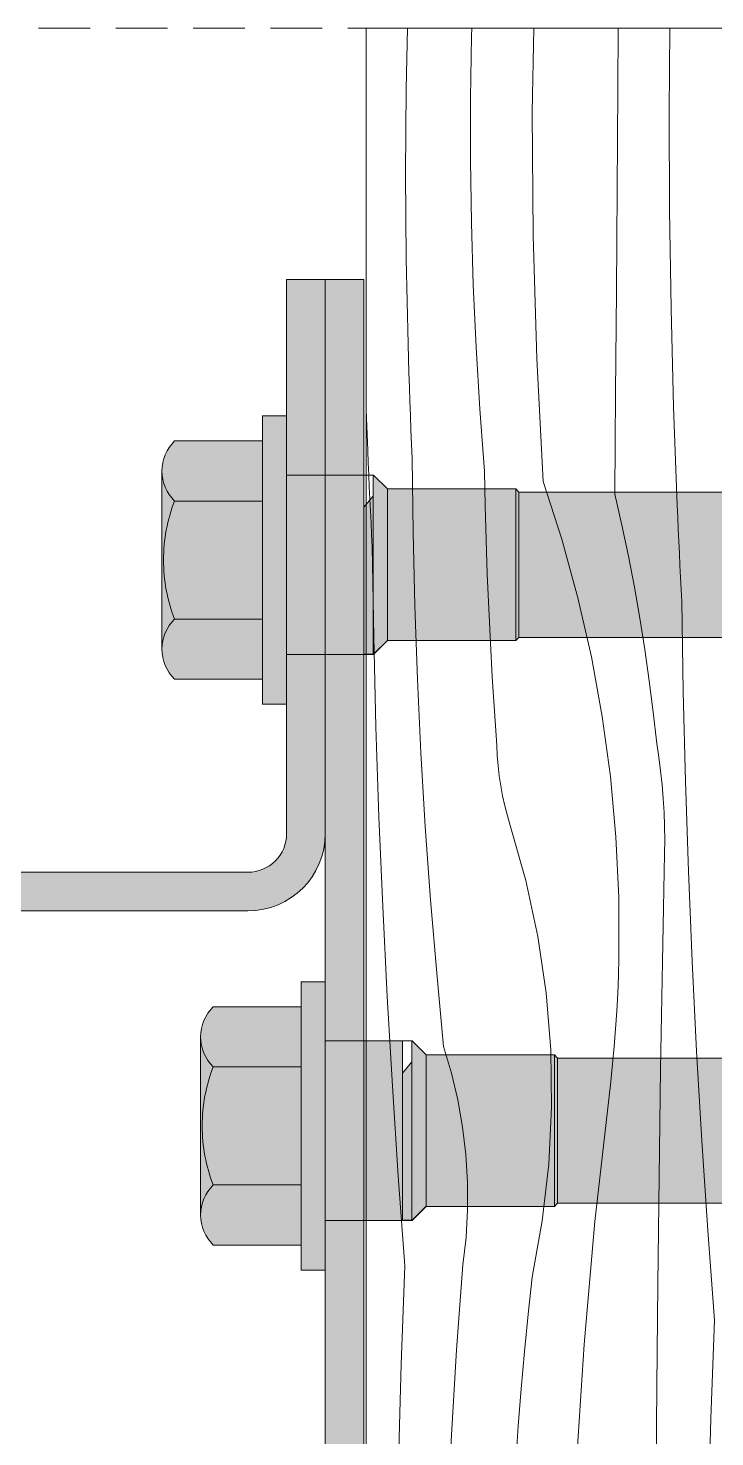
# Model space of a CAD drawing. Header units: millimetres. Extents: x -7826 to 55813, y 465 to 25965.
# Drawn here: x 52097 to 52364, y 15322 to 15869 of the extents above; entities that cross this region are included whole.
import ezdxf

# ---------------------------------------------------------------- set-up
doc = ezdxf.new("R2010")
doc.units = ezdxf.units.MM
doc.linetypes.add('Hidden Line', pattern=[30.00000000000001, 20, -10.00000000000001])
for name, color, linetype, lineweight in [('2D - Ogolne2', 251, 'Continuous', 15), ('2D Drafting - General102', 254, 'Continuous', 13), ('2D Drafting - General121', 255, 'Continuous', 0), ('2D Drafting - General2', 251, 'Continuous', 15), ('2D Drafting - General81', 251, 'Continuous', 20)]:
    doc.layers.add(name, color=color, linetype=linetype, lineweight=lineweight)

# ---------------------------------------------------------------- blocks, each defined once
blk = doc.blocks.new('*X32')
at = {"layer": '2D Drafting - General81', "linetype": 'Continuous'}
for p, q in [((-46700.47586067067, 65945.03931076951), (-46700.00283544265, 65968.52347304605)), ((-46675.53096182483, 65941.31745848083), (-46675.16479927089, 65965.4629666989)), ((-46675.16479927089, 65965.4629666989), (-46675.07235612181, 65968.52347304605)), ((-46651.54661076556, 65935.9160181723), (-46650.97901952198, 65968.52347304605)), ((-46618.37035878584, 65945.02672017014), (-46618.1843595779, 65968.52347304605)), ((-46598.43577367534, 65935.97797246945), (-46598.23744375732, 65968.52347304605)), ((-46700.69135986078, 65911.99382708863), (-46700.47586067067, 65945.03931076951)), ((-46618.66785801748, 65905.68253633784), (-46618.37035878584, 65945.02672017014)), ((-46675.53413339126, 65917.16917423398), (-46675.53096182483, 65941.31745848083)), ((-46651.25145494366, 65888.09887676427), (-46651.54661076556, 65935.9160181723)), ((-46598.264985414, 65897.82137145769), (-46598.43577367534, 65935.97797246945)), ((-46675.17431325351, 65893.02357066741), (-46675.53413339126, 65917.16917423398)), ((-46700.45682679935, 65878.94847301507), (-46700.69135986078, 65911.99382708863)), ((-46618.95141056006, 65866.33824952033), (-46618.66785801748, 65905.68253633784)), ((-46597.69090640316, 65859.66870703312), (-46598.264985414, 65897.82137145769)), ((-46674.45158271898, 65868.88610388442), (-46675.17431325351, 65893.02357066741)), ((-46649.8290744646, 65840.30198394512), (-46651.25145494366, 65888.09887676427)), ((-46699.77230498234, 65845.90937706064), (-46700.45682679935, 65878.94847301507)), ((-46673.3661051007, 65844.76222814967), (-46674.45158271898, 65868.88610388442)), ((-46619.22101637792, 65826.9938646614), (-46618.95141056006, 65866.33824952033)), ((-46596.71360077876, 65821.52424160077), (-46597.69090640316, 65859.66870703312)), ((-46699.61314523016, 65840.35923502051), (-46699.77230498235, 65845.90937706064)), ((-46671.91812568052, 65820.65739465671), (-46673.3661051007, 65844.76222814967)), ((-46699.44128637271, 65834.80947168996), (-46699.61314523016, 65840.35923502051)), ((-46647.28025999442, 65792.55190882276), (-46649.8290744646, 65840.30198394512)), ((-46699.2567293098, 65829.26011612534), (-46699.44128637271, 65834.80947168996)), ((-46699.05947500768, 65823.7111973809), (-46699.2567293098, 65829.26011612534)), ((-46698.84952449911, 65818.1627445086), (-46699.05947500768, 65823.7111973809)), ((-46619.4766754372, 65787.64938670491), (-46619.22101637792, 65826.9938646614)), ((-46715.40093897238, 65804.56342247076), (-46715.97665572023, 65820.46668764876)), ((-46698.62687888332, 65812.61478655797), (-46698.84952449911, 65818.1627445086)), ((-46670.10797165366, 65796.57705029612), (-46671.91812568052, 65820.65739465671)), ((-46595.33317772514, 65783.3922366496), (-46596.71360077876, 65821.52424160077)), ((-46698.39153932597, 65807.06735257596), (-46698.62687888332, 65812.61478655797)), ((-46698.14350705921, 65801.52047160672), (-46698.39153932597, 65807.06735257596)), ((-46715.2039390178, 65799.88888577431), (-46715.40093897238, 65804.56342247076)), ((-46697.80164203754, 65772.94252651934), (-46698.14350705921, 65801.52047160674)), ((-46715.00088089394, 65795.21460832139), (-46715.2039390178, 65799.88888577431)), ((-46714.79176494187, 65790.54059796332), (-46715.00088089394, 65795.21460832139)), ((-46669.84126898566, 65783.25983725594), (-46670.10797165365, 65796.57705029612)), ((-46714.57659151284, 65785.86686255105), (-46714.79176494187, 65790.54059796332)), ((-46647.28025999442, 65792.55190882277), (-46640.05616935596, 65770.1692513103)), ((-46714.35536096829, 65781.19340993496), (-46714.57659151284, 65785.86686255105)), ((-46619.4766754372, 65787.64938670491), (-46616.76586181197, 65775.6824432761)), ((-46714.1280736798, 65776.52024796503), (-46714.35536096829, 65781.19340993496)), ((-46669.48037938571, 65769.94484374608), (-46669.84126898566, 65783.25983725594)), ((-46595.13617777055, 65778.71769995315), (-46595.33317772513, 65783.3922366496)), ((-46594.93311964669, 65774.04342250022), (-46595.13617777055, 65778.71769995315)), ((-46713.89473002916, 65771.84738449076), (-46714.1280736798, 65776.52024796503)), ((-46697.12137300045, 65744.3706338423), (-46697.80164203754, 65772.94252651934)), ((-46616.76586181197, 65775.6824432761), (-46614.25075934983, 65763.67284273553)), ((-46594.72400369462, 65769.36941214217), (-46594.93311964669, 65774.04342250022)), ((-46713.65533040831, 65767.17482736106), (-46713.89473002916, 65771.84738449076)), ((-46669.0253209087, 65756.63273590196), (-46669.48037938571, 65769.94484374608)), ((-46640.05616935596, 65770.1692513103), (-46633.83021516968, 65747.48867950661)), ((-46594.50883026559, 65764.69567672988), (-46594.72400369462, 65769.36941214217)), ((-46713.07146399402, 65732.26791170861), (-46713.65533040831, 65767.17482736106)), ((-46614.25075934983, 65763.67284273553), (-46611.93203831303, 65751.62378558186)), ((-46594.28759972104, 65760.0222241138), (-46594.50883026559, 65764.69567672988)), ((-46668.47611632077, 65743.32417971463), (-46669.0253209087, 65756.63273590196)), ((-46594.06031243255, 65755.34906214388), (-46594.28759972104, 65760.0222241138)), ((-46611.93203831303, 65751.62378558186), (-46609.81031662918, 65739.53848282869)), ((-46593.82696878191, 65750.6761986696), (-46594.06031243255, 65755.34906214388)), ((-46633.83021516968, 65747.48867950661), (-46628.6146094724, 65724.5546807257)), ((-46593.58756916106, 65746.0036415399), (-46593.82696878191, 65750.6761986696)), ((-46593.00370274676, 65711.09672588746), (-46593.58756916105, 65746.00364153991)), ((-46696.10279535189, 65715.80880062583), (-46697.12137300045, 65744.3706338423)), ((-46667.83279309806, 65730.01984099743), (-46668.47611632077, 65743.32417971463)), ((-46609.81031662918, 65739.53848282869), (-46607.88615972651, 65727.42015514898)), ((-46712.20021089178, 65697.36698652904), (-46713.07146399402, 65732.26791170861)), ((-46667.09538342535, 65716.72038535272), (-46667.83279309806, 65730.01984099743)), ((-46628.6146094724, 65724.5546807257), (-46624.41958253041, 65701.4122393716)), ((-46607.88615972651, 65727.42015514898), (-46606.16008038324, 65715.27203201658)), ((-46694.74605194178, 65687.2610325094), (-46696.10279535189, 65715.80880062583)), ((-46666.26392419449, 65703.42647813859), (-46667.09538342535, 65716.72038535272)), ((-46606.16008038324, 65715.27203201658), (-46604.63253859091, 65703.09735084572)), ((-46592.13244964452, 65676.19580070791), (-46593.00370274676, 65711.09672588746)), ((-46665.33845700254, 65690.13878443548), (-46666.26392419449, 65703.42647813859)), ((-46604.63253859091, 65703.09735084572), (-46603.3039414318, 65690.89935612824)), ((-46711.04163016545, 65662.47441782083), (-46712.20021089178, 65697.36698652904)), ((-46624.41958253041, 65701.4122393716), (-46621.25336277298, 65678.10674870266)), ((-46693.05133304587, 65658.73133315987), (-46694.74605194178, 65687.2610325094)), ((-46665.1613959996, 65686.19386059724), (-46665.33845700254, 65690.13878443548)), ((-46664.84598193574, 65682.25758206841), (-46665.1613959996, 65686.19386059724)), ((-46602.47986609433, 65685.58247541956), (-46603.30394143179, 65690.89935612824)), ((-46601.78062602357, 65680.24774169092), (-46602.47986609433, 65685.58247541956)), ((-46664.39260349782, 65678.33479955084), (-46664.84598193574, 65682.25758206841)), ((-46601.20660534254, 65674.89808554405), (-46601.78062602357, 65680.24774169092)), ((-46663.80181938704, 65674.43034711514), (-46664.39260349782, 65678.33479955084)), ((-46621.25336277298, 65678.10674870266), (-46619.12216065255, 65654.68392179397)), ((-46600.75811938583, 65669.53644577821), (-46601.20660534254, 65674.89808554405)), ((-46590.9738689182, 65641.30323199969), (-46592.13244964452, 65676.19580070791)), ((-46663.07435763054, 65670.54903624367), (-46663.80181938704, 65674.43034711514)), ((-46662.21111468422, 65666.69564990126), (-46663.07435763054, 65670.54903624367)), ((-46600.4354145263, 65664.16576777579), (-46600.75811938583, 65669.53644577821)), ((-46661.21315432801, 65662.87493664121), (-46662.21111468422, 65666.69564990126)), ((-46600.23866803978, 65658.78900188427), (-46600.4354145263, 65664.16576777579)), ((-46709.59580035738, 65627.59257101589), (-46711.04163016545, 65662.47441782083)), ((-46691.01887633915, 65630.22370371009), (-46693.05133304587, 65658.73133315987)), ((-46660.08170635501, 65659.09160475348), (-46661.21315432801, 65662.87493664121)), ((-46654.04553428182, 65637.74943507709), (-46660.08170635501, 65659.09160475348)), ((-46600.16798800774, 65653.4091017955), (-46600.23866803978, 65658.78900188427)), ((-46619.12216065255, 65654.68392179397), (-46618.03015646311, 65631.18970187241)), ((-46600.22341325775, 65648.02902292306), (-46600.16798800774, 65653.4091017955)), ((-46600.66670128233, 65627.13895911738), (-46600.22341325775, 65648.02902292306)), ((-46649.40918844534, 65616.0600856844), (-46654.04553428182, 65637.74943507709)), ((-46589.52803911012, 65606.42138519476), (-46590.9738689182, 65641.30323199969)), ((-46618.03015646311, 65631.18970187241), (-46617.97949214064, 65607.67017220028)), ((-46707.86281948303, 65592.72381081933), (-46709.59580035738, 65627.59257101589)), ((-46688.64896686243, 65601.7421421977), (-46691.01887633915, 65630.22370371009)), ((-46601.07639642806, 65606.24820949067), (-46600.66670128233, 65627.13895911738)), ((-46646.19227314756, 65594.11526771386), (-46649.40918844534, 65616.0600856844)), ((-46618.16129442876, 65600.80131418126), (-46617.97949214064, 65607.67017220028)), ((-46601.45249763553, 65585.35682806291), (-46601.07639642806, 65606.24820949067)), ((-46587.79505823577, 65571.55262499818), (-46589.52803911012, 65606.42138519476)), ((-46685.94193698247, 65573.29064300453), (-46688.64896686243, 65601.7421421977)), ((-46618.43195524929, 65593.93538341566), (-46618.16129442876, 65600.80131418126)), ((-46705.84280502441, 65557.87050104902), (-46707.86281948303, 65592.72381081933)), ((-46644.40839077729, 65572.00777252598), (-46646.19227314756, 65594.11526771386)), ((-46618.79142928939, 65587.07352936798), (-46618.43195524929, 65593.93538341566)), ((-46619.23965636745, 65580.21690082006), (-46618.79142928939, 65587.07352936798)), ((-46601.79500393222, 65564.46486885572), (-46601.45249763553, 65585.35682806291)), ((-46619.77656144324, 65573.36664567904), (-46619.23965636745, 65580.21690082006)), ((-46682.90399680826, 65563.00447190259), (-46685.94193698247, 65573.29064300453)), ((-46644.065084294, 65549.8310793448), (-46644.40839077729, 65572.00777252598)), ((-46620.40205463042, 65566.52391078499), (-46619.77656144324, 65573.36664567904)), ((-46585.77504377715, 65536.69931522787), (-46587.79505823577, 65571.55262499818)), ((-46621.11603121166, 65559.68984171898), (-46620.40205463042, 65566.52391078499)), ((-46680.4551658836, 65552.56236370822), (-46682.90399680826, 65563.00447190259)), ((-46602.10391443246, 65543.5723858922), (-46601.79500393222, 65564.46486885572)), ((-46703.53589392203, 65523.03500447552), (-46705.84280502441, 65557.87050104902)), ((-46621.91837165605, 65552.86558261131), (-46621.11603121166, 65559.68984171898)), ((-46678.60334978092, 65541.99802872856), (-46680.4551658836, 65552.56236370822)), ((-46645.16380533314, 65527.67895999087), (-46644.065084294, 65549.8310793448)), ((-46627.24927236444, 65505.34561178817), (-46621.91837165605, 65552.86558261131)), ((-46602.37922833746, 65522.67943319681), (-46602.10391443246, 65543.5723858922)), ((-46677.35452672689, 65531.34557185608), (-46678.60334978092, 65541.99802872856)), ((-46583.46813267477, 65501.86381865437), (-46585.77504377715, 65536.69931522787)), ((-46676.71272830285, 65520.63938246753), (-46677.35452672689, 65531.34557185608)), ((-46647.69990806805, 65505.6450823768), (-46645.16380533314, 65527.67895999087)), ((-46700.94224256568, 65488.21968266171), (-46703.53589392203, 65523.03500447552)), ((-46602.6209449353, 65501.78606479523), (-46602.37922833746, 65522.67943319681)), ((-46676.68002642968, 65509.91402340465), (-46676.71272830285, 65520.63938246753)), ((-46677.256526679, 65499.20411939466), (-46676.68002642968, 65509.91402340465)), ((-46651.6626688544, 65483.8226144425), (-46647.69990806805, 65505.6450823768)), ((-46631.45839062879, 65457.71317060749), (-46627.24927236444, 65505.34561178817)), ((-46602.82906360095, 65480.89233471418), (-46602.6209449353, 65501.78606479523)), ((-46580.87448131842, 65467.04849684057), (-46583.46813267477, 65501.86381865437)), ((-46678.44036793233, 65488.54424527123), (-46677.256526679, 65499.20411939466)), ((-46702.3843575494, 65450.08996100292), (-46700.94224256568, 65488.21968266171)), ((-46680.90376023714, 65455.59000229772), (-46678.44036793233, 65488.54424527123)), ((-46653.18985111351, 65469.39403089138), (-46651.6626688544, 65483.8226144425)), ((-46603.18234919757, 65441.54861226054), (-46602.82906360095, 65480.89233471418)), ((-46654.58665496895, 65454.95224263877), (-46653.18985111351, 65469.39403089138)), ((-46582.31659630215, 65428.91877518177), (-46580.87448131842, 65467.04849684057)), ((-46634.54338670459, 65409.99473676264), (-46631.45839062879, 65457.71317060749)), ((-46682.91815435881, 65422.60526873921), (-46680.90376023714, 65455.59000229772)), ((-46655.85296647627, 65440.49842777518), (-46654.58665496895, 65454.95224263877)), ((-46703.4233757913, 65411.94712667594), (-46702.3843575494, 65450.08996100292)), ((-46656.98868233597, 65426.03376537228), (-46655.85296647627, 65440.49842777518)), ((-46603.52168826511, 65402.20476704655), (-46603.18234919757, 65441.54861226054)), ((-46583.35561454405, 65390.77594085479), (-46582.31659630215, 65428.91877518177)), ((-46657.9937099019, 65411.55943538655), (-46656.98868233597, 65426.03376537228)), ((-46684.4831767127, 65389.59616186495), (-46682.91815435881, 65422.60526873921))]:
    blk.add_line(p, q, dxfattribs=at)
blk = doc.blocks.new('Wype_nienie_126')
at = {"layer": '2D Drafting - General2', "linetype": 'Continuous'}
for p, q in [((-46535.97665572024, 65968.52347304605), (-46715.97665572023, 65968.52347304605)), ((-46715.97665572023, 65968.52347304605), (-46715.97665572023, 65056.60908800746))]:
    blk.add_line(p, q, dxfattribs=at)
at = {"layer": '2D Drafting - General81', "linetype": 'Continuous'}
blk.add_blockref('*X32', (0, 0), dxfattribs=at)

msp = doc.modelspace()

# ---------------------------------------------------------------- hatches: boundary and pattern name
at = {"layer": '2D Drafting - General102', "linetype": 'Continuous'}
for points in [[(52197.54745608945, 15695.54470446804), (52197.54745608945, 15771.39973293119), (52212.54745608945, 15771.39973293119), (52212.54745608945, 15695.54470446804)], [(52212.54745608945, 15771.39973293119), (52212.54745608945, 15695.54470446804), (52227.54745608945, 15695.54470446804), (52227.54745608945, 15771.39973293119)], [(52212.54745608945, 15625.87280725737), (52212.54745691704, 15475.91459102243), (52227.54744930992, 15475.91459102243), (52227.54745608945, 15625.87280725737)]]:
    msp.add_hatch(color=256, dxfattribs=at).paths.add_polyline_path(points)
h = msp.add_hatch(color=256, dxfattribs=at)
edge = h.paths.add_edge_path()
edge.add_arc((51847.54745608945, 15356.39973293118), 25, 180, 270)
edge.add_line((51847.54745608945, 15331.39973293118), (52037.54745608945, 15331.39973293118))
edge.add_arc((52037.54745608945, 15356.39973293118), 25, 270, 360)
edge.add_line((52062.54745608945, 15356.39973293118), (52062.54745608945, 15511.39973293116))
edge.add_arc((52077.54745608946, 15511.39973293117), 15.00000000000728, 90.00000000002768, 180.0000000000278, ccw=False)
edge.add_line((52077.54745608945, 15526.39973293118), (52182.54745608945, 15526.39973293118))
edge.add_arc((52182.54745608945, 15556.39973293118), 30, 270, 360)
edge.add_line((52212.54745608945, 15556.39973293118), (52212.54745608945, 15625.87280725737))
edge.add_line((52212.54745608945, 15625.87280725737), (52197.54745608945, 15625.87280725737))
edge.add_line((52197.54745608945, 15625.87280725737), (52197.54745608945, 15607.99121391453))
edge.add_line((52197.54745608945, 15607.99121391453), (52197.54745608945, 15556.39973293118))
edge.add_arc((52182.54745608944, 15556.39973293117), 15.00000000000728, -89.9999999999722, 2.779643182293512e-11, ccw=False)
edge.add_line((52182.54745608945, 15541.39973293116), (52077.54745608945, 15541.39973293116))
edge.add_arc((52077.54745608944, 15511.39973293117), 29.99999999999272, 89.9999999999861, 179.9999999999861)
edge.add_line((52047.54745608945, 15511.39973293118), (52047.54745608945, 15356.39973293118))
edge.add_arc((52037.54745608945, 15356.39973293118), 10, -90, 0, ccw=False)
edge.add_line((52037.54745608945, 15346.39973293118), (51847.54745608945, 15346.39973293118))
edge.add_arc((51847.54745608945, 15356.39973293118), 10, 180, 270, ccw=False)
edge.add_line((51837.54745608945, 15356.39973293118), (51837.54745608945, 15361.44371705829))
edge.add_line((51837.54745608945, 15361.44371705829), (51837.54745608945, 15362.94070194452))
edge.add_line((51837.54745608945, 15362.94070194452), (51837.54745608945, 15413.35616424263))
edge.add_line((51837.54745608945, 15413.35616424263), (51837.54745608945, 15421.39973293118))
edge.add_line((51837.54745608945, 15421.39973293118), (51836.04726887924, 15421.39973293118))
edge.add_line((51836.04726887924, 15421.39973293118), (51822.54745608945, 15421.39973293118))
edge.add_line((51822.54745608945, 15421.39973293118), (51822.54745608945, 15356.39973293118))
h = msp.add_hatch(color=256, dxfattribs=at)
edge = h.paths.add_edge_path()
edge.add_arc((51847.54745608944, 15306.39973293119), 24.99999999999272, 89.99999999998334, 179.9999999999833)
edge.add_line((51822.54745608945, 15306.39973293119), (51822.54745608945, 15241.39973293119))
edge.add_line((51822.54745608945, 15241.39973293119), (51837.54745608945, 15241.39973293119))
edge.add_line((51837.54745608945, 15241.39973293119), (51837.54745608945, 15306.39973293119))
edge.add_arc((51847.54745608944, 15306.39973293119), 9.999999999992724, 89.99999999995828, 179.9999999999583, ccw=False)
edge.add_line((51847.54745608945, 15316.39973293118), (52037.54745608945, 15316.39973293118))
edge.add_arc((52037.54745608946, 15306.39973293119), 9.999999999992724, 4.172306944383308e-11, 90.00000000004172, ccw=False)
edge.add_line((52047.54745608945, 15306.39973293119), (52047.54745608945, 15151.39973293119))
edge.add_arc((52077.54745608946, 15151.39973293119), 30.00000000000728, 179.9999999999861, 269.9999999999861)
edge.add_line((52077.54745608945, 15121.39973293118), (52197.54745608945, 15121.39973293118))
edge.add_arc((52197.54745608944, 15151.39973293119), 30.00000000000728, 270.0000000000139, 360.0000000000139)
edge.add_line((52227.54745608945, 15151.39973293119), (52227.54744930992, 15406.24269381177))
edge.add_line((52227.54744930992, 15406.24269381177), (52212.54745691704, 15406.24269381177))
edge.add_line((52212.54745691704, 15406.24269381177), (52212.54745608945, 15151.39973293119))
edge.add_arc((52197.54745608944, 15151.39973293118), 15.00000000001455, -89.99999999994441, 5.559286364587024e-11, ccw=False)
edge.add_line((52197.54745608945, 15136.39973293116), (52077.54745608945, 15136.39973293116))
edge.add_arc((52077.54745608947, 15151.39973293118), 15.00000000001455, 179.9999999999444, 269.9999999999444, ccw=False)
edge.add_line((52062.54745608945, 15151.39973293119), (52062.54745608945, 15306.39973293119))
edge.add_arc((52037.54745608946, 15306.39973293119), 24.99999999999272, 1.66752665283563e-11, 90.00000000001667)
edge.add_line((52037.54745608945, 15331.39973293118), (51847.54745608945, 15331.39973293118))
at = {"layer": '2D Drafting - General121', "linetype": 'Continuous'}
for points in [[(52197.54745608945, 15662.55008093542), (52197.54745608945, 15606.63093066975), (52188.22759771184, 15606.63093066975), (52188.22759771184, 15662.55008093542), (52188.22759771184, 15718.46923120107), (52197.54745608945, 15718.46923120107)], [(52227.54744807875, 15625.87280725737), (52197.54745608945, 15625.87280725737), (52197.54745608945, 15662.55008093542), (52197.54745608945, 15695.54470446804), (52227.54744807875, 15695.54470446804), (52227.54744807875, 15658.67440760882)], [(52197.54745608945, 15625.87280725737), (52197.54745608945, 15662.55008093542), (52197.54745608945, 15695.54470446804), (52227.54744807875, 15695.54470446804), (52227.54744807875, 15659.62414541248), (52227.54744807875, 15625.87280725737)], [(52231.06091351095, 15625.96989236255), (52231.06091351095, 15695.54470521245), (52231.23644285263, 15695.54470521245), (52236.64999029777, 15690.13115776733), (52236.64999029777, 15631.38343980768), (52231.23644285263, 15625.96989236255)], [(52227.54744807875, 15625.96989236255), (52227.54744807875, 15658.67440760882), (52227.54744807875, 15683.02840412908), (52231.06091351095, 15687.39921463029), (52231.06091351095, 15625.96989236255)], [(52236.64999029777, 15631.2863547025), (52236.64999029777, 15690.13115776732), (52286.39230721036, 15690.13115776732), (52286.39230721036, 15631.2863547025)], [(52286.39230721036, 15631.2863547025), (52286.39230721036, 15690.13115776733), (52287.63777871218, 15688.88568626549), (52287.63777871218, 15632.53182620431)], [(52212.54745608945, 15442.91996748981), (52212.54745608945, 15387.00081722415), (52203.22759771184, 15387.00081722415), (52203.22759771184, 15442.91996748981), (52203.22759771184, 15498.83911775545), (52212.54745608945, 15498.83911775545)], [(52242.54744807875, 15406.24269381177), (52212.54745608945, 15406.24269381177), (52212.54745608945, 15442.91996748981), (52212.54745608945, 15475.91459102244), (52242.54744807875, 15475.91459102244), (52242.54744807875, 15439.0442941632)], [(52212.54745608945, 15406.24269381177), (52212.54745608945, 15442.91996748981), (52212.54745608945, 15475.91459102244), (52242.54744807875, 15475.91459102244), (52242.54744807875, 15439.99403196686), (52242.54744807875, 15406.24269381177)], [(52246.06091351095, 15406.33977891694), (52246.06091351095, 15475.91459176683), (52246.23644285264, 15475.91459176683), (52251.64999029777, 15470.50104432173), (52251.64999029777, 15411.75332636208), (52246.23644285264, 15406.33977891694)], [(52242.54744807875, 15406.33977891694), (52242.54744807875, 15439.0442941632), (52242.54744807875, 15463.39829068345), (52246.06091351095, 15467.76910118469), (52246.06091351095, 15406.33977891694)], [(52251.64999029777, 15411.65624125689), (52251.64999029777, 15470.50104432171), (52301.39230721036, 15470.50104432171), (52301.39230721036, 15411.65624125689)], [(52301.39230721036, 15411.65624125689), (52301.39230721036, 15470.50104432173), (52302.63777871219, 15469.25557281989), (52302.63777871219, 15412.90171275871)]]:
    msp.add_hatch(color=256, dxfattribs=at).paths.add_polyline_path(points)
h = msp.add_hatch(color=256, dxfattribs=at)
edge = h.paths.add_edge_path()
edge.add_line((52188.22759771184, 15685.46139944704), (52154.05478366061, 15685.46139944704))
edge.add_arc((52165.49426260673, 15697.11122241905), 16.32727943774128, 134.4780486831346, 225.5219513168654, ccw=False)
edge.add_line((52154.05478366061, 15708.76104539106), (52188.22759771184, 15708.76104539106))
edge.add_line((52188.22759771184, 15708.76104539106), (52188.22759771184, 15685.46139944704))
h = msp.add_hatch(color=256, dxfattribs=at)
edge = h.paths.add_edge_path()
edge.add_arc((52213.36297333635, 15662.55008093542), 63.5797914321447, 179.9999999999934, 201.1220213823767)
edge.add_arc((52165.49426260674, 15627.98893945178), 16.32727943774638, 134.4780486831528, 180.0000000000255)
edge.add_line((52149.16698316899, 15627.98893945178), (52149.16698316899, 15697.11122241905))
edge.add_arc((52165.49426260674, 15697.11122241905), 16.32727943774807, 179.9999999999745, 225.5219513168472)
edge.add_arc((52213.36297333631, 15662.55008093542), 63.57979143210728, 158.8779786176176, 180)
h = msp.add_hatch(color=256, dxfattribs=at)
edge = h.paths.add_edge_path()
edge.add_line((52188.22759771184, 15639.63876242379), (52154.05478366061, 15639.63876242379))
edge.add_arc((52213.36297333633, 15662.55008093542), 63.57979143212348, 179.9999999999934, 201.1220213823838, ccw=False)
edge.add_arc((52213.36297333628, 15662.55008093542), 63.57979143207922, 158.8779786176081, 180, ccw=False)
edge.add_line((52154.05478366061, 15685.46139944704), (52188.22759771184, 15685.46139944704))
edge.add_line((52188.22759771184, 15685.46139944704), (52188.22759771184, 15662.55008093542))
edge.add_line((52188.22759771184, 15662.55008093542), (52188.22759771184, 15639.63876242379))
h = msp.add_hatch(color=256, dxfattribs=at)
edge = h.paths.add_edge_path()
edge.add_line((52287.63777871218, 15632.53182620431), (52287.63777871218, 15688.88568626549))
edge.add_line((52287.63777871218, 15688.88568626549), (52422.05663887451, 15688.88568626549))
edge.add_line((52422.05663887451, 15688.88568626549), (52422.05663887451, 15667.22947348696))
edge.add_line((52422.05663887451, 15667.22947348696), (52388.74802213502, 15667.22947348696))
edge.add_arc((52384.83341370042, 15665.75014039452), 4.184804128586707, 20.70161155939179, 339.2983884406082)
edge.add_line((52388.74802213502, 15664.27080730207), (52422.05663887451, 15664.27080730207))
edge.add_line((52422.05663887451, 15664.27080730207), (52422.05663887451, 15632.53182620431))
edge.add_line((52422.05663887451, 15632.53182620431), (52287.63777871218, 15632.53182620431))
h = msp.add_hatch(color=256, dxfattribs=at)
edge = h.paths.add_edge_path()
edge.add_line((52188.22759771184, 15616.33911647976), (52154.05478366061, 15616.33911647976))
edge.add_arc((52165.49426260674, 15627.98893945178), 16.32727943775157, 134.4780486831349, 225.5219513168651, ccw=False)
edge.add_line((52154.05478366061, 15639.63876242379), (52188.22759771184, 15639.63876242379))
edge.add_line((52188.22759771184, 15639.63876242379), (52188.22759771184, 15616.33911647976))
h = msp.add_hatch(color=256, dxfattribs=at)
edge = h.paths.add_edge_path()
edge.add_line((52203.22759771184, 15465.83128600144), (52169.05478366061, 15465.83128600144))
edge.add_arc((52180.49426260673, 15477.48110897345), 16.32727943774128, 134.4780486831346, 225.5219513168654, ccw=False)
edge.add_line((52169.05478366061, 15489.13093194546), (52203.22759771184, 15489.13093194546))
edge.add_line((52203.22759771184, 15489.13093194546), (52203.22759771184, 15465.83128600144))
h = msp.add_hatch(color=256, dxfattribs=at)
edge = h.paths.add_edge_path()
edge.add_arc((52228.36297333631, 15442.91996748981), 63.57979143210832, 180, 201.1220213823824)
edge.add_arc((52180.49426260676, 15408.35882600618), 16.32727943776176, 134.4780486831713, 180.0000000000511)
edge.add_line((52164.16698316899, 15408.35882600616), (52164.16698316899, 15477.48110897344))
edge.add_arc((52180.49426260672, 15477.48110897344), 16.32727943772625, 180, 225.521951316884)
edge.add_arc((52228.36297333635, 15442.91996748982), 63.57979143214384, 158.8779786176233, 180.0000000000066)
h = msp.add_hatch(color=256, dxfattribs=at)
edge = h.paths.add_edge_path()
edge.add_line((52302.63777871219, 15412.90171275871), (52302.63777871219, 15469.25557281989))
edge.add_line((52302.63777871219, 15469.25557281989), (52437.05663887451, 15469.25557281989))
edge.add_line((52437.05663887451, 15469.25557281989), (52437.05663887451, 15447.59936004135))
edge.add_line((52437.05663887451, 15447.59936004135), (52403.74802213503, 15447.59936004135))
edge.add_arc((52399.83341370045, 15446.12002694891), 4.184804128563717, 20.70161155940426, 339.2983884405957)
edge.add_line((52403.74802213503, 15444.64069385647), (52437.05663887451, 15444.64069385647))
edge.add_line((52437.05663887451, 15444.64069385647), (52437.05663887451, 15412.90171275871))
edge.add_line((52437.05663887451, 15412.90171275871), (52302.63777871219, 15412.90171275871))
h = msp.add_hatch(color=256, dxfattribs=at)
edge = h.paths.add_edge_path()
edge.add_line((52203.22759771184, 15420.00864897819), (52169.05478366061, 15420.00864897819))
edge.add_arc((52228.36297333629, 15442.91996748981), 63.57979143208693, 180, 201.1220213823895, ccw=False)
edge.add_arc((52228.36297333633, 15442.91996748982), 63.57979143212287, 158.8779786176162, 180.0000000000066, ccw=False)
edge.add_line((52169.05478366061, 15465.83128600144), (52203.22759771184, 15465.83128600144))
edge.add_line((52203.22759771184, 15465.83128600144), (52203.22759771184, 15442.91996748981))
edge.add_line((52203.22759771184, 15442.91996748981), (52203.22759771184, 15420.00864897819))
h = msp.add_hatch(color=256, dxfattribs=at)
edge = h.paths.add_edge_path()
edge.add_line((52203.22759771184, 15396.70900303416), (52169.05478366061, 15396.70900303416))
edge.add_arc((52180.49426260674, 15408.35882600618), 16.32727943775157, 134.4780486831349, 225.5219513168651, ccw=False)
edge.add_line((52169.05478366061, 15420.00864897819), (52203.22759771184, 15420.00864897819))
edge.add_line((52203.22759771184, 15420.00864897819), (52203.22759771184, 15396.70900303416))

# ---------------------------------------------------------------- linework, layer by layer
at = {"layer": '2D - Ogolne2', "linetype": 'Continuous'}
for p, q in [((52227.54745608945, 15697.17938555903), (52227.54745608945, 15660.30908795542)), ((52231.23644285263, 15695.54470521245), (52227.54744807875, 15695.54470521245)), ((52227.54744807875, 15695.54470521245), (52227.54744807875, 15658.67440760882)), ((52236.64999029777, 15690.13115776732), (52231.23644285263, 15695.54470521245)), ((52236.64999029777, 15690.13115776732), (52236.64999029777, 15631.2863547025)), ((52286.39230721036, 15690.13115776732), (52236.64999029777, 15690.13115776732)), ((52286.39230721036, 15690.13115776732), (52286.39230721036, 15631.2863547025)), ((52287.63777871218, 15688.88568626549), (52286.39230721036, 15690.13115776732)), ((52287.63777871218, 15632.53182620431), (52287.63777871218, 15688.88568626549)), ((52422.05663887451, 15688.88568626549), (52287.63777871218, 15688.88568626549)), ((52227.54744807875, 15625.87280725737), (52227.54744807875, 15659.62414541246)), ((52227.54745608945, 15627.50748760397), (52227.54745608945, 15661.25882575907)), ((52236.64999029777, 15631.2863547025), (52231.23644285263, 15625.87280725737)), ((52286.39230721036, 15631.2863547025), (52236.64999029777, 15631.2863547025)), ((52287.63777871218, 15632.53182620431), (52286.39230721036, 15631.2863547025)), ((52422.05663887451, 15632.53182620431), (52287.63777871218, 15632.53182620431)), ((52231.23644285263, 15625.87280725737), (52227.54744807875, 15625.87280725737)), ((52246.23644285264, 15475.91459176683), (52242.54744807875, 15475.91459176683)), ((52242.54744807875, 15475.91459176683), (52242.54744807875, 15439.0442941632)), ((52251.64999029777, 15470.50104432171), (52246.23644285264, 15475.91459176683)), ((52301.39230721036, 15470.50104432171), (52251.64999029777, 15470.50104432171)), ((52251.64999029777, 15470.50104432171), (52251.64999029777, 15411.65624125689)), ((52302.63777871219, 15469.25557281989), (52301.39230721036, 15470.50104432171)), ((52301.39230721036, 15470.50104432171), (52301.39230721036, 15411.65624125689)), ((52437.05663887451, 15469.25557281989), (52302.63777871219, 15469.25557281989)), ((52302.63777871219, 15412.90171275871), (52302.63777871219, 15469.25557281989)), ((52242.54744807875, 15406.24269381177), (52242.54744807875, 15439.99403196686)), ((52251.64999029777, 15411.65624125689), (52246.23644285264, 15406.24269381177)), ((52301.39230721036, 15411.65624125689), (52251.64999029777, 15411.65624125689)), ((52302.63777871219, 15412.90171275871), (52301.39230721036, 15411.65624125689)), ((52437.05663887451, 15412.90171275871), (52302.63777871219, 15412.90171275871)), ((52246.23644285264, 15406.24269381177), (52242.54744807875, 15406.24269381177))]:
    msp.add_line(p, q, dxfattribs=at)
at = {"layer": '2D Drafting - General2', "linetype": 'Hidden Line'}
msp.add_line((51681.29362146282, 15868.96851639599), (52699.53923662393, 15868.96851639599), dxfattribs=at)
at = {"layer": '2D Drafting - General2', "linetype": 'Continuous'}
for p, q in [((52212.54745608945, 15771.39973293119), (52212.54745608945, 15556.39973293118)), ((52212.54745608945, 15771.39973293119), (52212.54745608945, 15151.39973293119)), ((52227.54745608945, 15771.39973293119), (52212.54745608945, 15771.39973293119)), ((52227.54745608945, 15771.39973293119), (52227.54745608945, 15151.39973293119)), ((52188.22759771184, 15718.46923120107), (52197.54745608945, 15718.46923120107)), ((52188.22759771184, 15662.55008093541), (52188.22759771184, 15718.46923120107)), ((52197.54745608945, 15718.46923120107), (52197.54745608945, 15662.55008093541)), ((52154.05478366061, 15708.76104539106), (52188.22759771184, 15708.76104539106)), ((52149.16698316899, 15627.98893945178), (52149.16698316899, 15697.11122241904)), ((52197.54745691704, 15695.54470446804), (52227.54744807875, 15695.54470446804)), ((52154.05478366061, 15685.46139944704), (52188.22759771184, 15685.46139944704)), ((52188.22759771184, 15662.55008093541), (52188.22759771184, 15606.63093066975)), ((52197.54745608945, 15606.63093066975), (52197.54745608945, 15662.55008093541)), ((52154.05478366061, 15639.63876242379), (52188.22759771184, 15639.63876242379)), ((52197.54745054108, 15625.87280725737), (52227.54744807875, 15625.87280725737)), ((52154.05478366061, 15616.33911647976), (52188.22759771184, 15616.33911647976)), ((52188.22759771184, 15606.63093066975), (52197.54745608945, 15606.63093066975)), ((52203.22759771184, 15498.83911775545), (52212.54745608945, 15498.83911775545)), ((52203.22759771184, 15442.91996748981), (52203.22759771184, 15498.83911775545)), ((52212.54745608945, 15498.83911775545), (52212.54745608945, 15442.91996748981)), ((52169.05478366061, 15489.13093194544), (52203.22759771184, 15489.13093194544)), ((52164.16698316899, 15408.35882600616), (52164.16698316899, 15477.48110897344)), ((52212.54745691704, 15475.91459102243), (52242.54744807875, 15475.91459102243)), ((52169.05478366061, 15465.83128600144), (52203.22759771184, 15465.83128600144)), ((52203.22759771184, 15442.91996748981), (52203.22759771184, 15387.00081722415)), ((52212.54745608945, 15387.00081722415), (52212.54745608945, 15442.91996748981)), ((52169.05478366061, 15420.00864897819), (52203.22759771184, 15420.00864897819)), ((52212.54745054108, 15406.24269381177), (52242.54744807875, 15406.24269381177)), ((52169.05478366061, 15396.70900303416), (52203.22759771184, 15396.70900303416)), ((52203.22759771184, 15387.00081722415), (52212.54745608945, 15387.00081722415))]:
    msp.add_line(p, q, dxfattribs=at)
at = {"layer": '2D Drafting - General2', "linetype": 'Continuous', "flags": 128}
for points in [[(52197.54745608945, 15695.54470446804), (52197.54745608945, 15771.39973293119), (52212.54745608945, 15771.39973293119), (52212.54745608945, 15695.54470446804)], [(52212.54745608945, 15771.39973293119), (52212.54745608945, 15695.54470446804), (52227.54745608945, 15695.54470446804), (52227.54745608945, 15771.39973293119)], [(52197.54745608945, 15662.55008093542), (52197.54745608945, 15606.63093066975), (52188.22759771184, 15606.63093066975), (52188.22759771184, 15662.55008093542), (52188.22759771184, 15718.46923120107), (52197.54745608945, 15718.46923120107)], [(52227.54744807875, 15625.87280725737), (52197.54745608945, 15625.87280725737), (52197.54745608945, 15662.55008093542), (52197.54745608945, 15695.54470446804), (52227.54744807875, 15695.54470446804), (52227.54744807875, 15658.67440760882)], [(52197.54745608945, 15625.87280725737), (52197.54745608945, 15662.55008093542), (52197.54745608945, 15695.54470446804), (52227.54744807875, 15695.54470446804), (52227.54744807875, 15659.62414541248), (52227.54744807875, 15625.87280725737)], [(52231.06091351095, 15625.96989236255), (52231.06091351095, 15695.54470521245), (52231.23644285263, 15695.54470521245), (52236.64999029777, 15690.13115776733), (52236.64999029777, 15631.38343980768), (52231.23644285263, 15625.96989236255)], [(52227.54744807875, 15625.96989236255), (52227.54744807875, 15658.67440760882), (52227.54744807875, 15683.02840412908), (52231.06091351095, 15687.39921463029), (52231.06091351095, 15625.96989236255)], [(52236.64999029777, 15631.2863547025), (52236.64999029777, 15690.13115776732), (52286.39230721036, 15690.13115776732), (52286.39230721036, 15631.2863547025)], [(52286.39230721036, 15631.2863547025), (52286.39230721036, 15690.13115776733), (52287.63777871218, 15688.88568626549), (52287.63777871218, 15632.53182620431)], [(52212.54745608945, 15625.87280725737), (52212.54745691704, 15475.91459102243), (52227.54744930992, 15475.91459102243), (52227.54745608945, 15625.87280725737)], [(52212.54745608945, 15442.91996748981), (52212.54745608945, 15387.00081722415), (52203.22759771184, 15387.00081722415), (52203.22759771184, 15442.91996748981), (52203.22759771184, 15498.83911775545), (52212.54745608945, 15498.83911775545)], [(52242.54744807875, 15406.24269381177), (52212.54745608945, 15406.24269381177), (52212.54745608945, 15442.91996748981), (52212.54745608945, 15475.91459102244), (52242.54744807875, 15475.91459102244), (52242.54744807875, 15439.0442941632)], [(52212.54745608945, 15406.24269381177), (52212.54745608945, 15442.91996748981), (52212.54745608945, 15475.91459102244), (52242.54744807875, 15475.91459102244), (52242.54744807875, 15439.99403196686), (52242.54744807875, 15406.24269381177)], [(52246.06091351095, 15406.33977891694), (52246.06091351095, 15475.91459176683), (52246.23644285264, 15475.91459176683), (52251.64999029777, 15470.50104432173), (52251.64999029777, 15411.75332636208), (52246.23644285264, 15406.33977891694)], [(52242.54744807875, 15406.33977891694), (52242.54744807875, 15439.0442941632), (52242.54744807875, 15463.39829068345), (52246.06091351095, 15467.76910118469), (52246.06091351095, 15406.33977891694)], [(52251.64999029777, 15411.65624125689), (52251.64999029777, 15470.50104432171), (52301.39230721036, 15470.50104432171), (52301.39230721036, 15411.65624125689)], [(52301.39230721036, 15411.65624125689), (52301.39230721036, 15470.50104432173), (52302.63777871219, 15469.25557281989), (52302.63777871219, 15412.90171275871)]]:
    msp.add_lwpolyline(points, close=True, dxfattribs=at)
for points in [[(52188.22759771184, 15685.46139944704), (52154.05478366061, 15685.46139944704, -0.4195600657071172), (52154.05478366061, 15708.76104539106), (52188.22759771184, 15708.76104539106)], [(52149.7831819042, 15662.55008093542, 0.09242403204492548), (52154.05478366061, 15639.63876242379, 0.2012809963204646), (52149.16698316899, 15627.98893945178), (52149.16698316899, 15697.11122241905, 0.2012809963204646), (52154.05478366061, 15685.46139944704, 0.09242403204492862)], [(52188.22759771184, 15639.63876242379), (52154.05478366061, 15639.63876242379, -0.09242403204495818), (52149.7831819042, 15662.55008093542, -0.0924240320449649), (52154.05478366061, 15685.46139944704), (52188.22759771184, 15685.46139944704), (52188.22759771184, 15662.55008093542)], [(52287.63777871218, 15632.53182620431), (52287.63777871218, 15688.88568626549), (52422.05663887451, 15688.88568626549), (52422.05663887451, 15667.22947348696), (52388.74802213502, 15667.22947348696, 5.475043183008319), (52388.74802213502, 15664.27080730207), (52422.05663887451, 15664.27080730207), (52422.05663887451, 15632.53182620431)], [(52188.22759771184, 15616.33911647976), (52154.05478366061, 15616.33911647976, -0.4195600657071172), (52154.05478366061, 15639.63876242379), (52188.22759771184, 15639.63876242379)], [(52203.22759771184, 15465.83128600144), (52169.05478366061, 15465.83128600144, -0.4195600657071172), (52169.05478366061, 15489.13093194546), (52203.22759771184, 15489.13093194546)], [(52164.7831819042, 15442.91996748981, 0.09242403204492548), (52169.05478366061, 15420.00864897819, 0.2012809963204646), (52164.16698316899, 15408.35882600616), (52164.16698316899, 15477.48110897344, 0.2012809963204646), (52169.05478366061, 15465.83128600144, 0.09242403204492862)], [(52302.63777871219, 15412.90171275871), (52302.63777871219, 15469.25557281989), (52437.05663887451, 15469.25557281989), (52437.05663887451, 15447.59936004135), (52403.74802213503, 15447.59936004135, 5.475043183008319), (52403.74802213503, 15444.64069385647), (52437.05663887451, 15444.64069385647), (52437.05663887451, 15412.90171275871)], [(52203.22759771184, 15420.00864897819), (52169.05478366061, 15420.00864897819, -0.09242403204495818), (52164.7831819042, 15442.91996748981, -0.0924240320449649), (52169.05478366061, 15465.83128600144), (52203.22759771184, 15465.83128600144), (52203.22759771184, 15442.91996748981)], [(52203.22759771184, 15396.70900303416), (52169.05478366061, 15396.70900303416, -0.4195600657071172), (52169.05478366061, 15420.00864897819), (52203.22759771184, 15420.00864897819)], [(51847.54745608945, 15331.39973293118, 0.414213562373095), (51822.54745608945, 15306.39973293119), (51822.54745608945, 15241.39973293119), (51837.54745608945, 15241.39973293119), (51837.54745608945, 15306.39973293119, -0.4142135623731731), (51847.54745608945, 15316.39973293118), (52037.54745608945, 15316.39973293118, -0.4142135623731991), (52047.54745608945, 15306.39973293119), (52047.54745608945, 15151.39973293119, 0.414213562373069), (52077.54745608945, 15121.39973293118), (52197.54745608945, 15121.39973293118, 0.4142135623730777), (52227.54745608945, 15151.39973293119), (52227.54744930992, 15406.24269381177), (52212.54745691704, 15406.24269381177), (52212.54745608945, 15151.39973293119, -0.414213562373095), (52197.54745608945, 15136.39973293116), (52077.54745608945, 15136.39973293116, -0.414213562373095), (52062.54745608945, 15151.39973293119), (52062.54745608945, 15306.39973293119, 0.414213562373095), (52037.54745608945, 15331.39973293118)]]:
    msp.add_lwpolyline(points, format="xyb", close=True, dxfattribs=at)
msp.add_lwpolyline([(52077.54745608945, 15526.39973293118), (52182.54745608945, 15526.39973293118, 0.414213562373095), (52212.54745608945, 15556.39973293118), (52212.54745608945, 15625.87280725737), (52197.54745608945, 15625.87280725737), (52197.54745608945, 15607.99121391453), (52197.54745608945, 15556.39973293118, -0.414213562373095), (52182.54745608945, 15541.39973293116), (52077.54745608945, 15541.39973293116, 0.414213562373095)], format="xyb", dxfattribs=at)
at = {"layer": '2D Drafting - General2', "linetype": 'Continuous'}
for centre, radius, start, end in [((52165.49426260673, 15697.11122241904), 16.32727943774327, 134.4780486831342, 225.5219513168658), ((52213.3629733363, 15662.55008093541), 63.5797914320995, 158.8779786174919, 180), ((52213.3629733363, 15662.55008093541), 63.5797914320995, 180, 201.1220213825081), ((52165.49426260673, 15627.98893945178), 16.32727943774327, 134.4780486831342, 225.5219513168658), ((52180.49426260673, 15477.48110897344), 16.32727943774327, 134.4780486831342, 225.5219513168658), ((52228.3629733363, 15442.91996748981), 63.5797914320995, 158.8779786174919, 180), ((52228.3629733363, 15442.91996748981), 63.5797914320995, 180, 201.1220213825081), ((52180.49426260673, 15408.35882600616), 16.32727943774327, 134.4780486831342, 225.5219513168658)]:
    msp.add_arc(centre, radius, start, end, dxfattribs=at)

# ---------------------------------------------------------------- block references
at = {"layer": '2D Drafting - General81', "linetype": 'Continuous'}
msp.add_blockref('Wype_nienie_126', (98944.39521822022, -50099.55498592031), dxfattribs=at)

doc.saveas('drawing.dxf')
